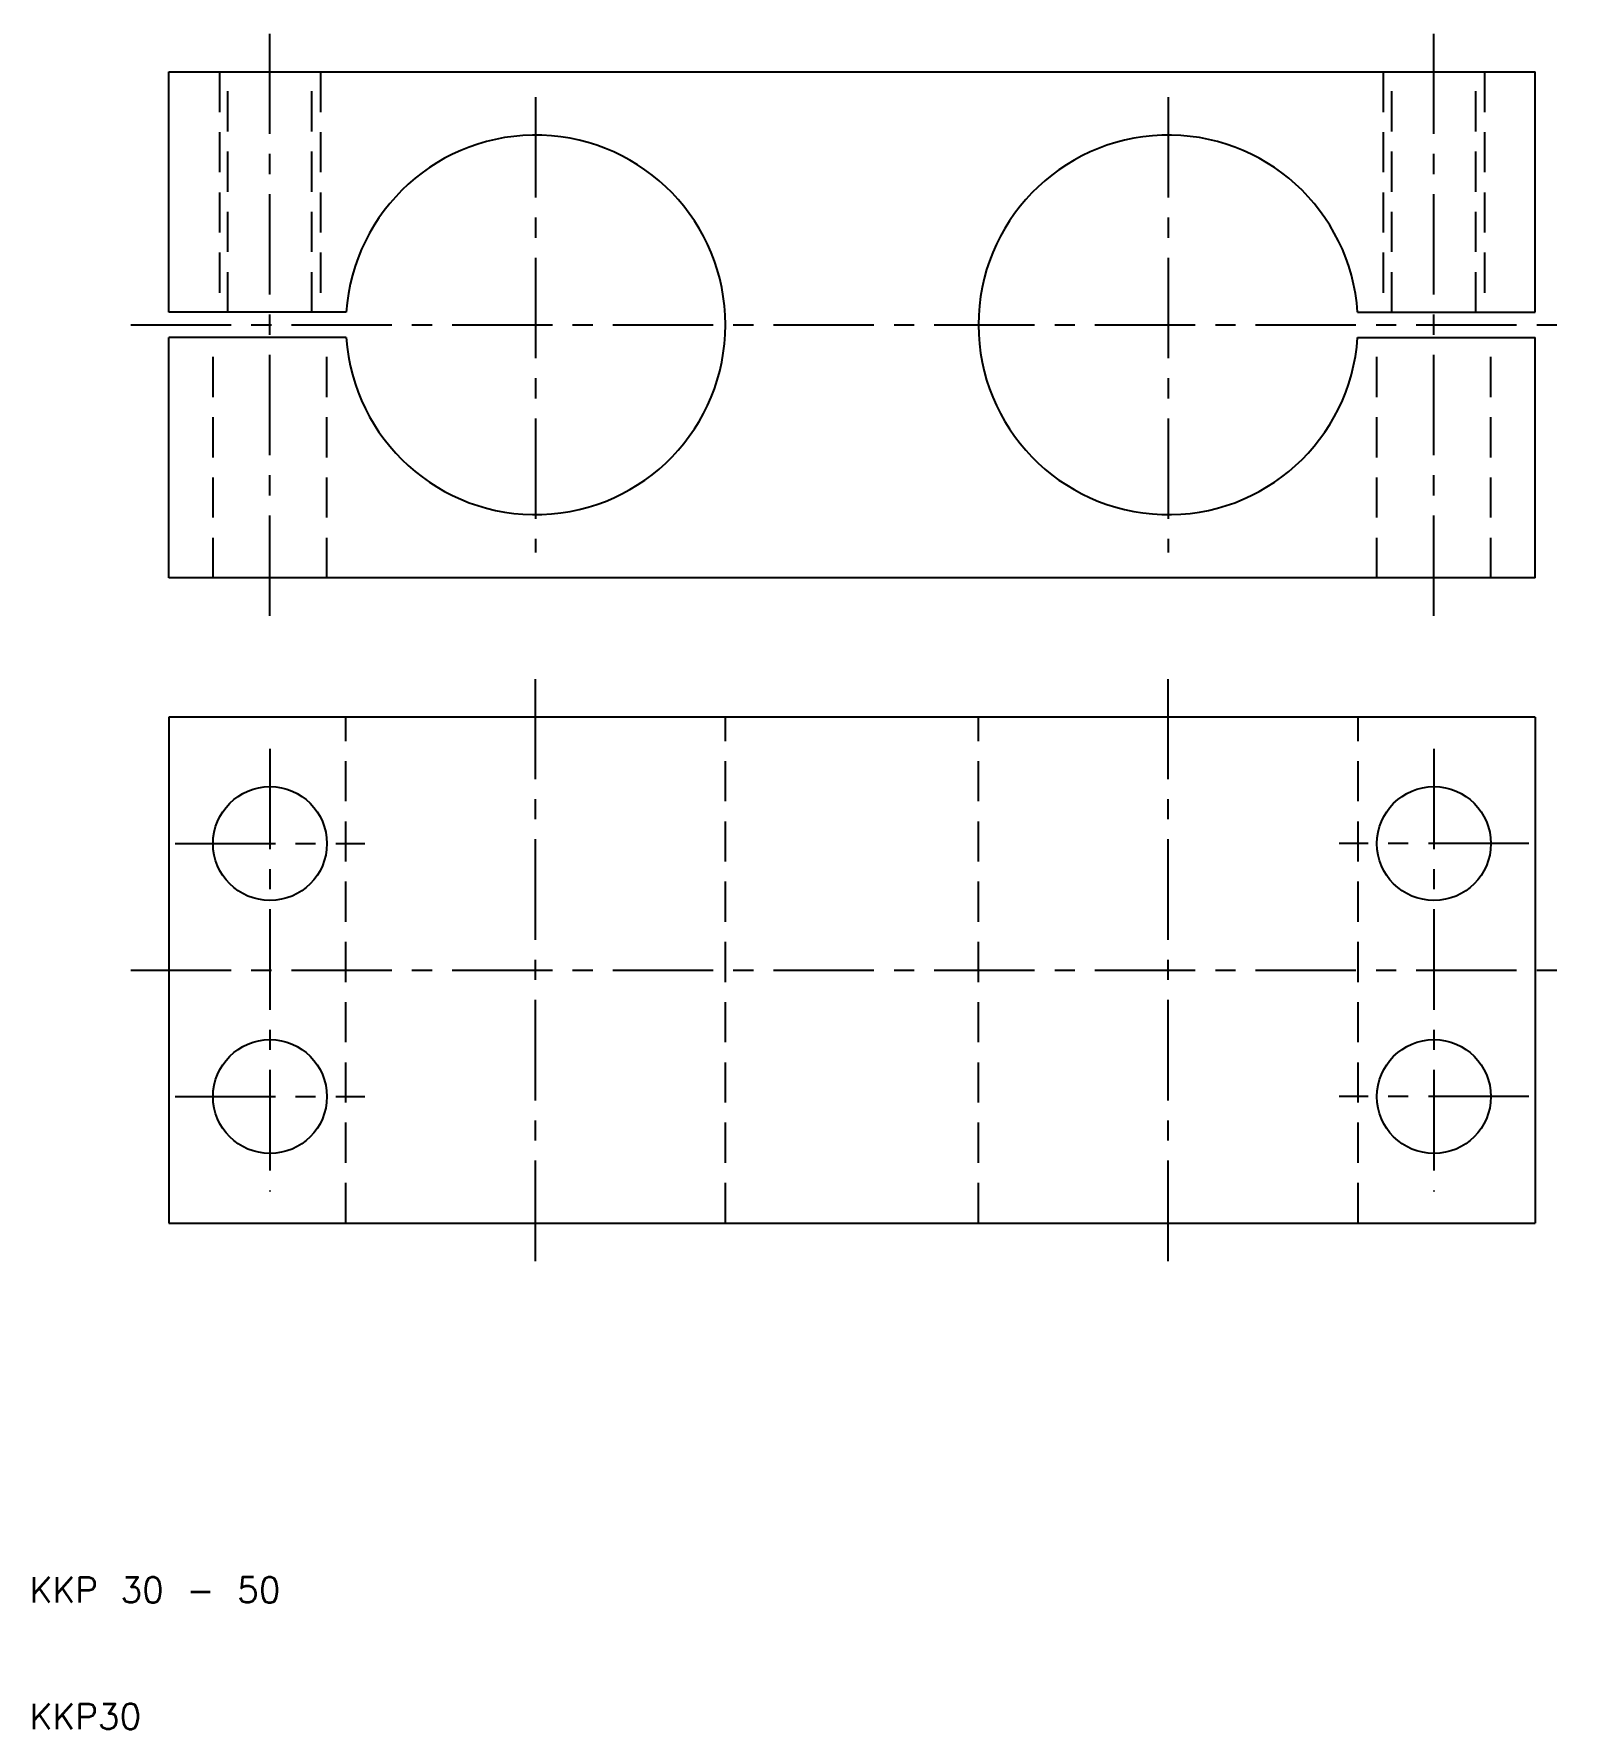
# Model space of a CAD drawing. Extents: x 10 to 132, y 10 to 144.
import ezdxf

# ---------------------------------------------------------------- set-up
doc = ezdxf.new("R2010")
doc.units = 0
doc.header["$LTSCALE"] = 0.25
doc.linetypes.add('CENTER', pattern=[50.8, 31.75, -6.35, 6.35, -6.35])
doc.linetypes.add('DASHED', pattern=[19.05, 12.7, -6.35])
doc.layers.get('0').update_dxf_attribs({"linetype": 'CONTINUOUS'})
doc.layers.add('CENTER', color=1, linetype='CENTER')
doc.styles.get("Standard").update_dxf_attribs({"font": 'txt.shx', "bigfont": 'extfont.shx'})

msp = doc.modelspace()

# ---------------------------------------------------------------- linework, layer by layer
for p, q in [((21, 141), (129, 141)), ((21, 122), (21, 141)), ((129, 122), (129, 141)), ((35.03, 122), (21, 122)), ((114.97, 122), (129, 122)), ((21, 101), (21, 120)), ((35.03, 120), (21, 120)), ((114.97, 120), (129, 120)), ((129, 101), (129, 120)), ((129, 101), (21, 101)), ((129, 90), (21, 90)), ((21, 90), (21, 50)), ((129, 90), (129, 50)), ((21, 50), (129, 50))]:
    msp.add_line(p, q)
at = {"color": 3, "linetype": 'DASHED'}
for p, q in [((25, 141), (25, 122)), ((25.68, 122), (25.68, 141)), ((32.32, 122), (32.32, 141)), ((33, 141), (33, 122)), ((117, 141), (117, 122)), ((117.68, 122), (117.68, 141)), ((124.32, 122), (124.32, 141)), ((125, 141), (125, 122)), ((24.5, 101), (24.5, 120)), ((33.5, 101), (33.5, 120)), ((116.5, 101), (116.5, 120)), ((125.5, 101), (125.5, 120)), ((35, 50), (35, 90)), ((65, 50), (65, 90)), ((85, 50), (85, 90)), ((115, 50), (115, 90))]:
    msp.add_line(p, q, dxfattribs=at)
for centre in [(29, 80), (121, 80), (29, 60), (121, 60)]:
    msp.add_circle(centre, 4.5)
for centre, start, end in [((50, 121), 183.8226, 176.1774), ((100, 121), 3.8226, 356.1774)]:
    msp.add_arc(centre, 15, start, end)
at = {"layer": 'CENTER', "color": 1, "linetype": 'CENTER'}
for p, q in [((29, 98), (29, 144)), ((121, 98), (121, 144)), ((50, 139), (50, 103)), ((100, 139), (100, 103)), ((18, 121), (132, 121)), ((50, 47), (50, 93)), ((100, 47), (100, 93)), ((29, 87.5), (29, 52.5)), ((121, 87.5), (121, 52.5)), ((21.5, 80), (36.5, 80)), ((128.5, 80), (113.5, 80)), ((18, 70), (132, 70)), ((21.5, 60), (36.5, 60)), ((128.5, 60), (113.5, 60))]:
    msp.add_line(p, q, dxfattribs=at)

# ---------------------------------------------------------------- texts
for s, p in [('KKP 30 - 50', (10, 20)), ('KKP30', (10, 10))]:
    msp.add_text(s, height=2).set_placement(p)

doc.saveas('drawing.dxf')
